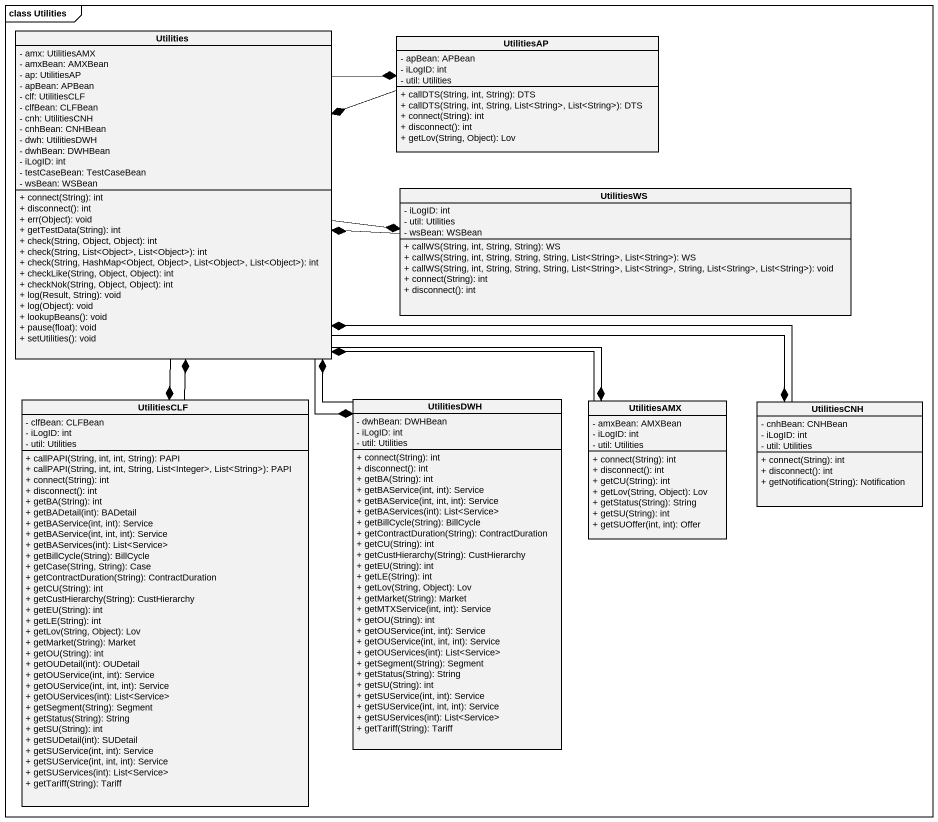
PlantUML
@startuml
mainframe class Utilities
hide circle
hide empty members
skinparam classAttributeIconSize 0
class Utilities {
  - amx: UtilitiesAMX
  - amxBean: AMXBean
  - ap: UtilitiesAP
  - apBean: APBean
  - clf: UtilitiesCLF
  - clfBean: CLFBean
  - cnh: UtilitiesCNH
  - cnhBean: CNHBean
  - dwh: UtilitiesDWH
  - dwhBean: DWHBean
  - iLogID: int
  - testCaseBean: TestCaseBean
  - wsBean: WSBean
  + connect(String): int
  + disconnect(): int
  + err(Object): void
  + getTestData(String): int
  + check(String, Object, Object): int
  + check(String, List<Object>, List<Object>): int
  + check(String, HashMap<Object, Object>, List<Object>, List<Object>): int
  + checkLike(String, Object, Object): int
  + checkNok(String, Object, Object): int
  + log(Result, String): void
  + log(Object): void
  + lookupBeans(): void
  + pause(float): void
  + setUtilities(): void
}
class UtilitiesAP {
  - apBean: APBean
  - iLogID: int
  - util: Utilities
  + callDTS(String, int, String): DTS
  + callDTS(String, int, String, List<String>, List<String>): DTS
  + connect(String): int
  + disconnect(): int
  + getLov(String, Object): Lov
}
class UtilitiesWS {
  - iLogID: int
  - util: Utilities
  - wsBean: WSBean
  + callWS(String, int, String, String): WS
  + callWS(String, int, String, String, String, List<String>, List<String>): WS
  + callWS(String, int, String, String, String, List<String>, List<String>, String, List<String>, List<String>): void
  + connect(String): int
  + disconnect(): int
}
class UtilitiesCLF {
  - clfBean: CLFBean
  - iLogID: int
  - util: Utilities
  + callPAPI(String, int, int, String): PAPI
  + callPAPI(String, int, int, String, List<Integer>, List<String>): PAPI
  + connect(String): int
  + disconnect(): int
  + getBA(String): int
  + getBADetail(int): BADetail
  + getBAService(int, int): Service
  + getBAService(int, int, int): Service
  + getBAServices(int): List<Service>
  + getBillCycle(String): BillCycle
  + getCase(String, String): Case
  + getContractDuration(String): ContractDuration
  + getCU(String): int
  + getCustHierarchy(String): CustHierarchy
  + getEU(String): int
  + getLE(String): int
  + getLov(String, Object): Lov
  + getMarket(String): Market
  + getOU(String): int
  + getOUDetail(int): OUDetail
  + getOUService(int, int): Service
  + getOUService(int, int, int): Service
  + getOUServices(int): List<Service>
  + getSegment(String): Segment
  + getStatus(String): String
  + getSU(String): int
  + getSUDetail(int): SUDetail
  + getSUService(int, int): Service
  + getSUService(int, int, int): Service
  + getSUServices(int): List<Service>
  + getTariff(String): Tariff
}
class UtilitiesDWH {
  - dwhBean: DWHBean
  - iLogID: int
  - util: Utilities
  + connect(String): int
  + disconnect(): int
  + getBA(String): int
  + getBAService(int, int): Service
  + getBAService(int, int, int): Service
  + getBAServices(int): List<Service>
  + getBillCycle(String): BillCycle
  + getContractDuration(String): ContractDuration
  + getCU(String): int
  + getCustHierarchy(String): CustHierarchy
  + getEU(String): int
  + getLE(String): int
  + getLov(String, Object): Lov
  + getMarket(String): Market
  + getMTXService(int, int): Service
  + getOU(String): int
  + getOUService(int, int): Service
  + getOUService(int, int, int): Service
  + getOUServices(int): List<Service>
  + getSegment(String): Segment
  + getStatus(String): String
  + getSU(String): int
  + getSUService(int, int): Service
  + getSUService(int, int, int): Service
  + getSUServices(int): List<Service>
  + getTariff(String): Tariff
}
class UtilitiesAMX {
  - amxBean: AMXBean
  - iLogID: int
  - util: Utilities
  + connect(String): int
  + disconnect(): int
  + getCU(String): int
  + getLov(String, Object): Lov
  + getStatus(String): String
  + getSU(String): int
  + getSUOffer(int, int): Offer
}
class UtilitiesCNH {
  - cnhBean: CNHBean
  - iLogID: int
  - util: Utilities
  + connect(String): int
  + disconnect(): int
  + getNotification(String): Notification
}
Utilities -right-* UtilitiesAP
Utilities -right-* UtilitiesWS
Utilities --* UtilitiesCLF
Utilities --* UtilitiesDWH
Utilities -right-* UtilitiesAMX
Utilities -right-* UtilitiesCNH
UtilitiesAP -left-* Utilities
UtilitiesWS -left-* Utilities
UtilitiesCLF -up-* Utilities
UtilitiesDWH -up-* Utilities
UtilitiesAMX -left-* Utilities
UtilitiesCNH -left-* Utilities
@enduml
